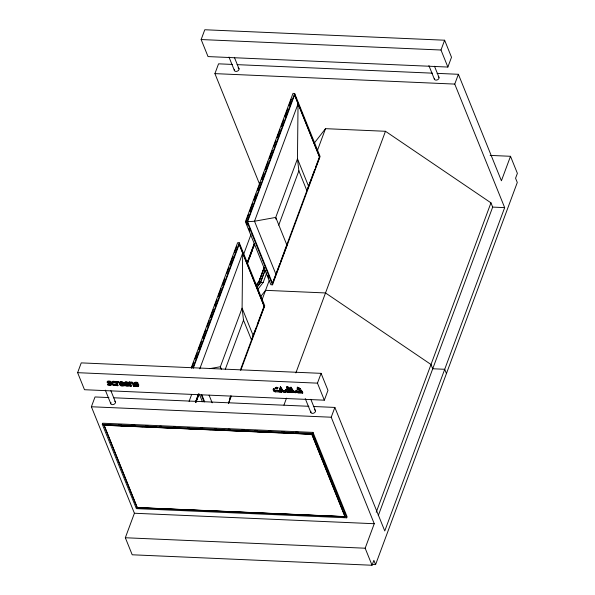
<?xml version="1.0" encoding="UTF-8"?>
<svg xmlns="http://www.w3.org/2000/svg" width="595" height="595" viewBox="0 0 595 595"><rect width="100%" height="100%" fill="white"/><g stroke="black" fill="none" stroke-linecap="round" stroke-linejoin="round"><path stroke-width="0.89" d="M273.983 391.22L273.217 390.06L273.298 389.056L273.983 391.22L275.002 391.748L281.651 392.142L280.714 389.71L279.776 388.832L279.553 390.022L280.609 390.945L279.635 389.814L279.776 388.832M285.734 389.71C285.637 390.885 285.935 388.914 286.686 391.064L288.984 391.16L289.542 389.874L289.81 391.116L290.992 391.391L290.538 390.164L290.992 391.391M289.17 390.922L289.192 390.127M296.25 390.164L295.7 391.324L293.558 391.227L290.94 387.174L293.484 391.436L295.618 391.532L296.273 390.96C296.139 389.271 296.764 390.937 297.203 391.525L299.501 391.622L300.051 390.335L300.326 391.577L301.509 391.845L301.055 390.625L301.509 391.845M112.529 382.258C112.158 385.069 115.765 383.849 116.323 384.831L115.824 385.501L113.675 385.471A2.164 1.287 20.3 0 1 112.381 384.809C109.852 382.979 112.693 380.718 114.79 382.146C115.884 383.671 111.347 381.068 112.418 383.656C112.827 385.114 115.519 385.82 115.995 384.132L116.107 385.411M286.433 391.495L285.02 392.291L282.528 391.778L280.126 387.977L280.424 386.713L283.049 390.766L285.585 390.692L282.967 390.974L280.424 386.713M296.95 391.956L295.537 392.752L293.045 392.231L290.643 388.438L290.858 387.382M290.643 388.438L290.94 387.174M111.577 382.213L112.083 381.44L113.794 381.254L115.006 381.566L115.066 382.838M280.609 390.945L274.89 390.61L273.804 389.874L273.953 388.751L273.544 388.565L273.224 389.271M286.969 386.668L286.626 387.739L287.943 388.223L288.27 387.137L286.887 386.884L288.27 387.137M297.478 387.129L297.136 388.193L298.459 388.676L298.779 387.59L297.403 387.338L298.779 387.59M277.53 388.795L277.925 387.732L276.638 387.241L276.407 387.925L275.373 387.561L275.002 388.587L276.318 389.078L276.608 388.2L277.53 388.795L276.608 388.2M275.373 387.561L276.333 388.133L276.638 387.241M288.27 388.609L287.318 388.044L288.27 388.609L288.575 387.724L289.862 388.215L289.475 389.279L288.463 388.892L289.475 389.279M298.787 389.071L297.827 388.498L298.787 389.071L299.092 388.178L300.378 388.669L299.984 389.732L298.98 389.353L299.984 389.732M288.545 388.684L288.211 389.554L286.946 389.063L287.318 388.044M299.062 389.137L298.727 390.015L297.455 389.524L297.827 388.498M77.618 372.678L81.247 362.883L321.092 373.348L327.971 390.387L324.342 400.182L84.497 389.718L77.618 372.678L317.455 383.15L324.342 400.182M201.147 39.545L204.784 29.75L444.621 40.215L451.508 57.254L447.871 67.056L208.034 56.584L201.147 39.545L440.992 50.017L447.871 67.056M371.882 564.447L375.586 564.61L373.868 560.349L372.046 565.25L132.209 554.785L125.329 537.746L134.411 513.247L91.385 406.757L95.022 396.962L108.907 397.564M259.628 184.286L214.921 73.624L218.551 63.829L232.444 64.431M107.702 384.348C112.529 386.125 110.001 382.734 107.702 384.348L107.985 385.047L110.298 385.426A2.135 1.272 20.3 0 0 111.191 385.158C112.559 382.697 106.557 384.006 108.238 381.626M107.985 385.047L108.201 384.459L109.026 384.705M110.425 381.343L110.425 382.585L110.425 381.343C109.592 380.837 106.393 380.651 107.45 382.384M114.79 382.146L115.006 381.566M115.021 382.838L115.281 382.258M117.542 382.213L117.014 382.503L117.847 385.694L116.977 385.649L115.497 381.983L115.713 381.402L116.583 381.44L116.59 382.57L116.583 381.44M102.281 424.257L102.667 423.216L313.015 432.394L347.101 516.757L346.714 517.806L136.367 508.621L102.281 424.257L312.628 433.435L346.714 517.806M116.977 385.649L117.2 385.069L118.063 385.106M117.847 385.694L116.799 383.083L118.502 382.771L118.457 381.544A1.837 1.093 20.3 0 0 117.773 381.521L116.806 381.983M118.502 382.771L118.457 381.544M311.795 434.075L345.093 516.772L137.281 507.773L103.984 425.09M122.704 382.682L122.741 383.701L120.012 383.582L120.361 382.288M120.205 384.058L120.421 383.47L120.993 384.273A1.554 0.922 20.3 0 0 121.908 384.749L124.251 384.496L124.31 385.753C117.037 388.052 118.948 377.565 123.782 384.214L120.205 384.058L120.778 384.853A1.554 0.922 20.3 0 0 121.692 385.329L124.035 385.077L124.31 385.753M123.782 384.214L123.998 383.626C123.753 381.566 119.454 380.428 119.387 382.964M124.995 383.797L125.121 383.091L126.036 382.845L127.724 383.916L124.995 383.797L125.344 382.503L126.586 382.295M131.227 386.274L130.335 382.957L131.227 386.274L130.357 386.237L128.877 382.57L129.093 381.99L129.955 382.027L129.903 383.016L129.955 382.027M128.765 384.43C123.931 377.78 122.02 388.267 129.286 385.969L129.018 385.3L126.675 385.545A1.554 0.922 20.3 0 1 125.761 385.077L125.188 384.273L128.765 384.43L128.981 383.849C128.78 381.216 122.964 380.912 124.719 384.043M128.966 385.292L129.234 384.712L129.286 385.969M130.357 386.237L130.573 385.657L129.093 381.99M133.54 386.378L133.756 385.791L134.626 385.828L134.411 386.415L133.54 386.378L132.477 383.812L131.577 383.18A1.607 0.952 20.3 0 0 130.662 383.247L130.119 383.537M134.991 385.545C139.632 387.338 137.371 383.924 134.946 385.538L135.229 386.229L137.534 386.616A2.135 1.272 20.3 0 0 138.434 386.348C139.803 383.887 133.801 385.188 135.482 382.816M135.229 386.229L135.162 384.958M137.661 382.533L137.713 383.775L137.661 382.533C136.835 382.02 133.637 381.834 134.693 383.574M137.304 507.706L104.013 425.009M191.315 367.591L237.628 242.701L239.264 242.775L264.723 305.785L240.908 370.001M245.4 221.734L293 93.378L294.637 93.452L320.095 156.463L272.495 284.819L270.859 284.745L245.4 221.734L247.037 221.809L272.495 284.819M191.56 368.35L193.814 362.273M195.101 358.8L197.354 352.723M198.641 349.243L201.541 341.433M202.828 337.96L205.729 330.143M207.015 326.67L209.269 320.586M210.556 317.113L213.456 309.296M214.743 305.823L216.996 299.746M218.291 296.273L221.184 288.456M222.478 284.983L224.732 278.906M226.658 273.693L228.919 267.616M230.206 264.143L233.099 256.326M234.393 252.853L236.646 246.769M246.285 220.767L248.539 214.691M249.826 211.218L252.726 203.401M254.013 199.927L256.267 193.844M257.561 190.37L260.454 182.553M261.748 179.08L264.001 173.004M265.288 169.53L268.189 161.714M269.476 158.24L272.369 150.423M273.663 146.95L275.916 140.874M277.203 137.4L280.104 129.584M281.39 126.11L283.644 120.026M284.931 116.553L287.831 108.736M289.118 105.263L291.372 99.187M195.234 358.807L196.201 356.197M198.775 349.25L199.742 346.647M202.962 337.96L203.929 335.357M210.689 317.12L211.656 314.517M214.877 305.83L215.844 303.227M218.417 296.28L219.384 293.67M222.604 284.99L223.571 282.38M230.332 264.143L231.299 261.54M249.959 211.218L250.926 208.614M254.147 199.927L255.114 197.324M257.687 190.378L258.654 187.775M261.874 179.088L262.841 176.484M265.422 169.538L266.389 166.927M269.602 158.248L270.569 155.637M277.337 137.4L278.304 134.797M281.524 126.11L282.484 123.507M285.065 116.561L286.031 113.957M289.252 105.27L290.219 102.667M192.951 367.658L239.264 242.775M247.037 221.809L294.637 93.452M193.196 368.424L239.54 243.452M272.785 284.038L247.602 221.704L294.912 94.136M199.786 368.826L242.671 253.187L239.25 244.24L264.269 306.648L251.514 339.976L243.504 320.162L242.098 308.128L242.671 253.187L264.269 306.648M189.084 401.417L191.664 394.463M243.556 254.519L250.971 234.534M195.606 401.685L198.499 393.883M247.215 262.514L254.288 243.437M195.681 402.027L198.581 394.21M247.282 262.878L254.37 243.772M195.807 402.086L198.708 394.269M247.089 263.808L254.496 243.838M195.926 402.146L198.827 394.329M247.527 262.997L254.288 244.761M196.015 402.19L198.909 394.373M247.609 263.042L248.256 261.309M249.223 258.699L252.116 250.882M253.411 247.408L254.377 244.805M225.289 369.287L243.504 320.162M278.743 225.133L298.876 170.839L297.47 158.806L298.043 103.865L294.622 94.917L319.641 157.333L306.886 190.653L298.876 170.839M263.994 267.787L258.84 281.688L255.984 285.347M259.286 280.877L264.12 267.854M256.118 285.593L258.944 281.963L264.411 267.222M264.916 270.316L260.409 282.476L263.168 282.476L266.716 272.912M256.557 287.839L260.513 282.759L265.013 270.613M262.016 299.895L269.104 280.773M317.455 150.394L325.51 128.669L385.471 131.279L490.957 202.843L492.675 207.097L378.256 515.657M230.101 397.72L230.741 395.995M240.328 370.142L255.939 328.046M257.204 324.632L264.158 305.882M279.784 263.749L272.51 283.354L287.013 245.326L275.738 217.413L297.47 158.806L308.745 186.718M280.416 262.045L311.311 178.723M311.944 177.02L314.785 169.344M315.737 166.793L319.53 156.559M228.435 403.291L231.001 396.374M228.681 402.979L231.254 396.039M273.544 388.565L273.953 388.751M273.737 389.487L273.804 389.874M274.198 390.335L273.879 389.666M274.89 390.61L280.684 390.729M275.002 391.748L275.559 391.86M277.925 387.732L276.556 387.457M280.126 387.977C281.48 389.085 282.937 393.392 285.816 392.194M281.651 392.142L280.714 389.71M286.626 387.739L287.943 388.223M286.18 390.29L286.15 389.77M286.329 390.684L286.255 390.082M286.946 389.063L288.211 389.554M286.686 391.064L286.403 390.476M287.236 391.235L289.244 390.714M286.983 392.231L287.772 392.194L286.359 391.711M288.575 387.724L289.862 388.215M283.941 405.076L286.522 398.122M295.864 372.916L385.471 131.279M287.69 392.41L288.761 392.239M289.81 391.116L289.653 390.097M289.49 392.432L291.089 392.276L288.687 392.455M292.167 392.603L290.858 389.695L292.167 392.603L291.007 392.484M291.141 388.78L290.717 388.23M290.367 391.272L291.074 391.175M291.565 389.442L291.215 388.572M292.063 390.67L291.647 389.227M292.532 391.607L293.662 392.35L296.332 392.655M297.136 388.193L298.459 388.676M296.689 390.751L296.667 390.223M296.838 391.146L296.771 390.543M297.455 389.524L298.727 390.015M297.203 391.525L296.92 390.937M297.745 391.688L299.575 391.413L299.694 390.766M297.5 392.685L302.758 392.849L298.207 392.864L296.868 392.164M299.092 388.178L300.378 388.669M299.612 390.974L299.709 390.588M300.326 391.577L300.163 390.558M302.758 392.849L301.368 390.149L302.684 393.064M300.884 391.733L301.583 391.636M317.455 383.15L321.092 373.348M440.992 50.017L444.621 40.215M345.07 516.839L311.765 434.157L103.954 425.165M312.628 433.435L313.015 432.394M372.046 565.25L365.166 548.211L374.248 523.719L331.222 417.221L334.859 407.426L313.558 406.497M334.859 407.426L384.764 530.956L504.664 207.625L454.759 84.088L458.388 74.293L437.094 73.364M376.211 512.265L490.957 202.843M490.124 155.399L510.503 156.292L501.414 180.783L458.388 74.293M375.586 564.61L517.286 182.487L515.567 178.225L517.382 173.331L510.503 156.292M285.154 249.26L287.013 245.326M229.782 398.583L230.897 396.218M285.511 390.908L285.838 390.29M290.382 390.506L290.858 389.695M300.899 390.967L301.368 390.149M314.182 143.216L325.51 128.669M256.683 284.678L259.085 281.807M256.988 286.872L259.837 283.205M257.486 289.78L263.168 282.476M260.461 296.883L265.563 290.33L325.517 292.948L431.003 364.504L432.721 368.766L444.718 369.287L446.436 373.548M107.866 382.362L110.425 382.585M135.11 383.552L137.668 383.775L137.928 383.195M116.59 382.57L117.557 382.102A1.837 1.093 20.3 0 1 118.241 382.124M130.119 382.429C132.343 380.837 134.515 383.768 134.626 385.828M129.903 383.016C132.127 381.417 134.299 384.348 134.411 386.415M129.182 384.712L126.891 384.965A1.554 0.922 20.3 0 1 125.976 384.489L125.552 383.991M116.323 384.831L115.728 384.995M124.526 385.173L123.396 385.396M129.509 385.389L128.803 385.56M209.752 368.647L220.366 366.736L242.098 308.128L253.373 336.041M247.602 221.704L254.511 221.243L275.738 217.413L275.939 219.131M237.07 64.639L432.461 73.163M214.921 73.624L454.759 84.088M492.675 207.097L504.664 207.625M115.497 381.983L116.367 382.02M128.877 382.57L129.74 382.607M118.717 382.183L118.197 382.131M110.685 382.005L110.224 381.819M120.227 383.002L122.957 383.12M125.21 383.217L127.94 383.336M279.174 391.822L281.733 391.934M113.541 397.765L308.931 406.296M91.385 406.757L331.222 417.221M119.119 424.458L120.971 424.532M132.068 425.023L134.842 425.142M145.939 425.626L147.791 425.708M159.81 426.228L161.662 426.31M173.681 426.838L175.532 426.92M187.551 427.441L189.403 427.522M200.5 428.006L202.352 428.088M214.371 428.608L216.223 428.69M228.249 429.218L230.094 429.3M242.12 429.821L243.965 429.902M255.069 430.386L256.914 430.468M268.94 430.996L270.792 431.07M281.889 431.561L284.663 431.68M295.76 432.163L298.534 432.282M106.795 425.128L116.07 425.537M120.711 425.737L129.056 426.102M133.696 426.303L142.971 426.704M147.612 426.913L156.887 427.314M161.528 427.515L169.873 427.879M174.513 428.08L183.788 428.489M188.429 428.69L197.704 429.092M202.337 429.3L210.689 429.664M216.253 429.902L224.605 430.267M229.239 430.475L238.513 430.877M243.154 431.078L252.429 431.487M257.07 431.687L265.415 432.052M270.056 432.253L279.33 432.654M283.971 432.863L293.246 433.264M297.887 433.465L307.161 433.874M103.932 425.224L311.721 434.291M137.363 507.55L345.145 516.616M137.333 507.632L345.115 516.698M134.411 513.247L374.248 523.719M125.329 537.746L365.166 548.211M296.169 390.38L296.593 390.439M285.652 389.918L286.076 389.978M136.768 385.984L135.444 385.649M121.737 385.233L122.287 385.344M136.582 382.764L137.021 382.868M109.339 381.573L109.778 381.678M121.603 382.079L122.369 382.369M137.445 383.12C131.473 382.094 135.459 384.913 137.802 385.857M110.201 381.93C104.229 380.904 108.216 383.723 110.558 384.668M300.401 391.369L300.958 391.525M289.884 390.908L290.449 391.064M297.277 391.309L297.827 391.48M286.768 390.856L287.311 391.019M114.53 381.953L115.237 382.258M274.28 390.119L274.964 390.402M258.944 281.963L260.513 282.759M125.753 385.039L126.214 385.277M279.695 389.048L280.639 389.918M120.012 384.206L119.521 383.388M111.964 383.492L112.254 383.887M122.741 383.701L121.06 382.63L120.145 382.875L120.012 383.582M434.476 66.216L438.954 77.298M428.913 65.621L434.417 79.254M319.641 157.333L298.043 103.865L254.511 221.243L276.117 274.712M234.371 57.343L239.019 68.842M228.971 57.038L234.475 70.671M246.308 222.493L247.349 225.059M248.732 228.487L249.774 231.053M267.757 275.574L268.799 278.148M310.828 399.305L315.469 410.803M305.25 398.583L310.932 412.632M221.392 369.272L220.366 366.736L220.567 368.454M209.083 395.177L212.17 402.815M201.921 395.006L204.687 401.856M201.296 394.968L204.048 401.781M199.318 394.046L202.412 401.714M116.01 382.139L116.903 384.34M110.878 390.722L115.356 401.796M105.315 390.127L110.826 403.76M135.325 382.972C135.734 384.4 139.713 383.604 138.65 385.768A2.135 1.272 20.3 0 1 137.757 386.036M108.082 381.782C108.491 383.217 112.47 382.414 111.406 384.578A2.135 1.272 20.3 0 1 110.878 384.801M114.686 401.134A2.469 1.748 -22 0 1 114.991 403.514A2.469 1.748 -22 0 1 111.823 404.548A2.469 1.748 -22 0 1 110.968 402.346M314.532 409.791A2.469 1.748 -22 0 1 315.142 412.075A2.469 1.748 -22 0 1 312.048 413.324A2.469 1.748 -22 0 1 310.902 411.257M438.284 76.636A2.469 1.748 -22 0 1 437.414 79.856A2.469 1.748 -22 0 1 434.357 78.332M238.082 67.83A2.469 1.748 -22 0 1 238.684 70.113A2.469 1.748 -22 0 1 235.59 71.363A2.469 1.748 -22 0 1 234.445 69.295M124.199 384.496L123.983 385.077L124.251 384.496"/></g></svg>
